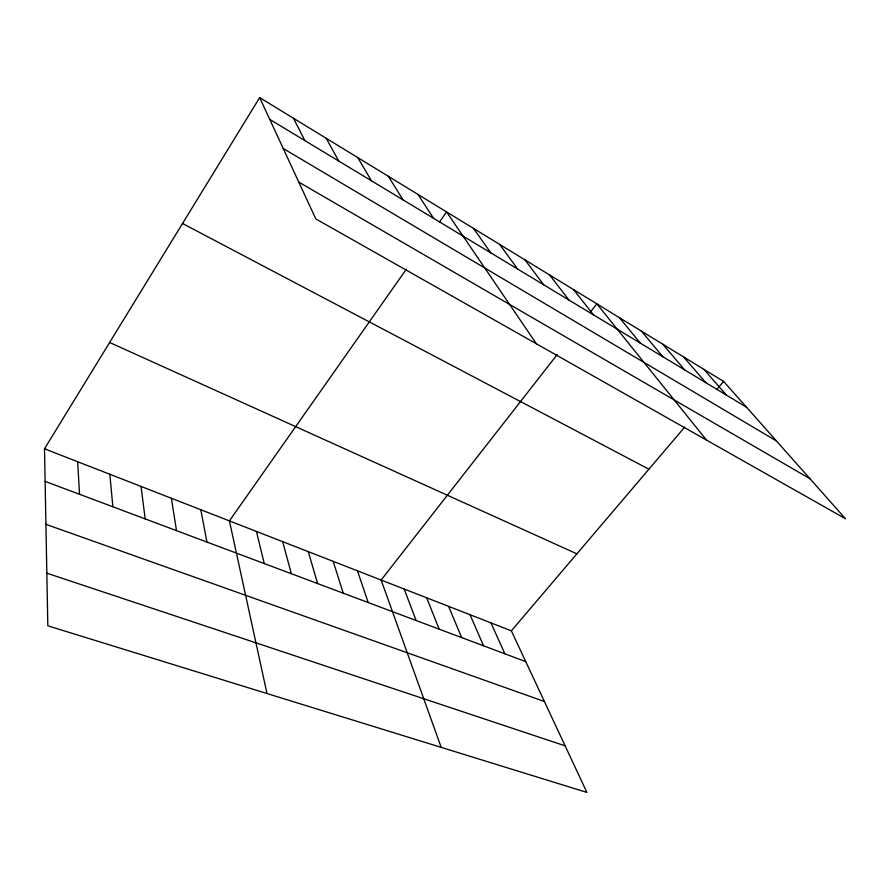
<?xml version="1.0" encoding="UTF-8"?>
<svg xmlns="http://www.w3.org/2000/svg" width="890" height="890" viewBox="0 0 890 890"><rect width="100%" height="100%" fill="white"/><g stroke="black" fill="none" stroke-linecap="round" stroke-linejoin="round"><path stroke-width="1.33" d="M44.5 448.794L511.361 630.832L586.899 792.412L47.826 625.803L44.5 448.794L259.669 97.588L723.615 381.409L845.5 518.77L315.817 218.918L259.669 97.588M406.385 269.136L229.409 520.895L266.989 693.544M439.426 222.133L446.591 211.942L536.381 343.774M557.162 354.643L381.12 580.046L441.206 747.389M590.014 312.579L596.834 303.846L706.549 440.116M511.361 630.832L684.755 427.078M716.65 389.586L723.615 381.409M46.836 573.182L565.128 745.842M45.913 524.321L544.402 701.509M45.112 481.368L525.768 661.637M109.637 342.483L576.887 553.825M182.539 223.49L648.899 469.197M298.795 182.127L809.967 478.72M283.243 148.519L776.447 440.951M269.77 119.405L746.554 407.264M703.879 369.339L726.462 395.138M683.609 356.935L705.826 382.678M662.794 344.207L684.61 369.862M641.412 331.125L662.783 356.69M619.429 317.674L640.333 343.128M573.583 289.628L593.441 314.815M549.664 274.988L568.933 300.019M525.033 259.925L543.668 284.778M499.668 244.405L517.635 269.047M473.536 228.418L490.768 252.827M417.955 194.421L433.53 218.273M388.374 176.32L403.014 199.85M357.813 157.619L371.442 180.792M326.207 138.295L338.745 161.046M293.511 118.292L304.881 140.598M490.946 622.866L504.908 653.816M470.042 614.723L483.548 645.806M448.627 606.368L461.632 637.585M426.688 597.813L439.171 629.163M404.194 589.047L416.12 620.519M357.457 570.824L368.193 602.541M333.183 561.356L343.251 593.185M308.274 551.644L317.641 583.584M282.686 541.665L291.319 573.705M256.409 531.419L264.252 563.559M200.806 509.736L206.914 542.055M171.369 498.255L176.509 530.651M141.054 486.441L145.17 518.892M109.837 474.27L112.852 506.777M77.664 461.721L79.522 494.273"/></g></svg>
